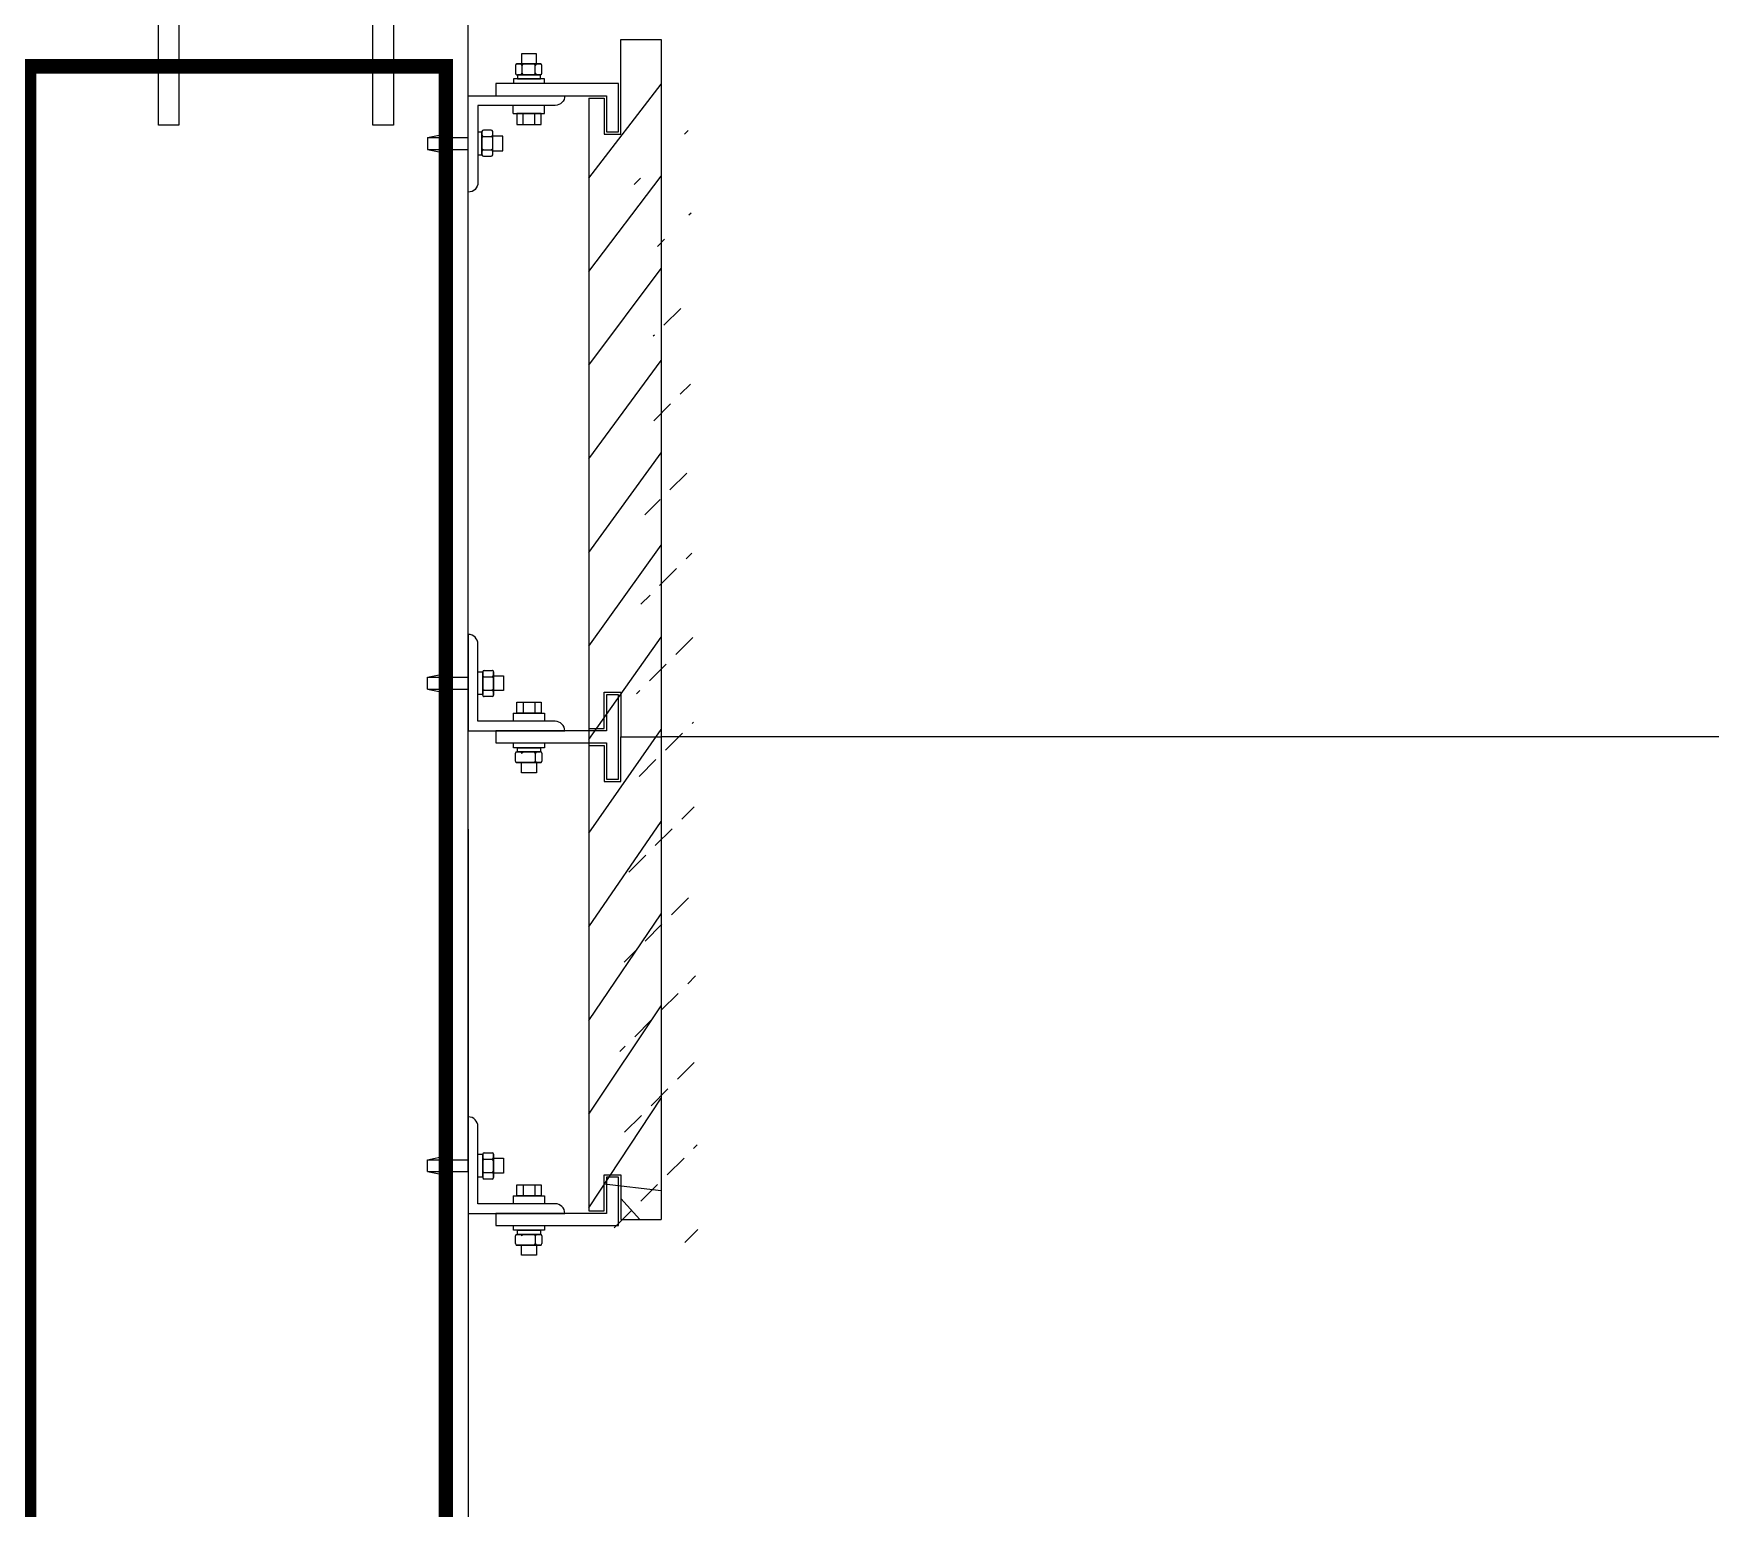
# Model space of a CAD drawing. Extents: x 343299501 to 344531018, y 671200678 to 672446893.
# Drawn here: x 344107964 to 344108659, y 672004779 to 672005390 of the extents above; entities that cross this region are included whole.
import ezdxf

# ---------------------------------------------------------------- set-up
doc = ezdxf.new("R2010")
doc.units = 0
doc.header["$LTSCALE"] = 10
doc.header["$MEASUREMENT"] = 0
for name, color, linetype in [('0-1', 1, 'Continuous'), ('0-4', 4, 'Continuous'), ('0-8', 8, 'Continuous'), ('00-设施', 6, 'Continuous')]:
    doc.layers.add(name, color=color, linetype=linetype)
doc.layers.add('REINL', color=1, linetype='Continuous', lineweight=0)

msp = doc.modelspace()

# ---------------------------------------------------------------- hatches: boundary and pattern name
at = {"layer": '0-8'}
h = msp.add_hatch(dxfattribs=at)
h.set_pattern_fill('天然石材', color=256, scale=5, style=0)
h.set_pattern_definition([(45, (725919.8383978605, 237440.8319313526), (-17.67767660073149, 17.6776766007315), []), (45, (725928.5320103765, 237431.8563638926), (-17.67767660073149, 17.6776766007315), [9.868425, -5.6391])])
h.paths.add_polyline_path([(344108193.9668114, 672004902.2018062), (344108200.2375998, 672004902.2018062), (344108200.2375999, 672004917.2018062), (344108207.2375999, 672004917.2018062), (344108207.2375999, 672004898.7018062), (344108223.9668114, 672004898.7018062), (344108223.9668115, 672005387.887547), (344108207.2375999, 672005387.8875471), (344108207.2375999, 672005334.2018062), (344108200.2375999, 672005334.2018063), (344108200.2375999, 672005349.2018062), (344108193.9668114, 672005349.2018062)])

# ---------------------------------------------------------------- linework, layer by layer
at = {"color": 4}
msp.add_line((344108143.9668115, 672005060.4348015), (344108143.9668115, 672003998.4348015), dxfattribs=at)
for points in [[(344108143.9668115, 672004918.7018062), (344108143.9668115, 672005448.7018062)], [(344108207.2375999, 672005387.8875471), (344108223.9668115, 672005387.8875471)], [(344108223.9668115, 672005387.8875471), (344108223.9668115, 672004898.7018062)], [(344108193.9668115, 672005363.5311669), (344108193.9668115, 672004946.2017825)], [(344108207.2376, 672005098.7018062), (344108223.9668115, 672005098.7018062)], [(344108193.9668115, 672005079.2018062), (344108193.9668115, 672004902.2018062)], [(344108143.9668115, 672004918.7018062), (344108143.9668115, 672004001.9023429)], [(344108207.2375999, 672004898.7018062), (344108223.9668115, 672004898.7018062)]]:
    msp.add_lwpolyline(points, dxfattribs=at)
at = {"color": 5}
for points in [[(344108015.5495924, 672005440.9635787), (344108024.0606727, 672005440.9635787), (344108024.0606727, 672005352.2958454), (344108015.5495924, 672005352.2958454)], [(344108104.4523667, 672005440.9635787), (344108112.963447, 672005440.9635787), (344108112.963447, 672005352.2958454), (344108104.4523667, 672005352.2958454)]]:
    msp.add_lwpolyline(points, close=True, dxfattribs=at)
msp.add_lwpolyline([(344111818.2404614, 672005098.7018062), (344108223.9668115, 672005098.7018062)], dxfattribs=at)
at = {"layer": '0-1'}
for points in [[(344108147.9668115, 672005328.5311669, -0.4142135623730951), (344108143.9668115, 672005324.5311669), (344108143.9668115, 672005324.5311669), (344108143.9668115, 672005364.5311669), (344108183.9668115, 672005364.5311669, -0.4142135623730728), (344108179.9668115, 672005360.5311669), (344108147.9668115, 672005360.5311669)], [(344108147.9668115, 672005137.2018062, 0.4142135623730951), (344108143.9668115, 672005141.2018063), (344108143.9668115, 672005141.2018063), (344108143.9668115, 672005101.2018063), (344108183.9668115, 672005101.2018062, 0.4142135623730728), (344108179.9668115, 672005105.2018062), (344108147.9668115, 672005105.2018063)], [(344108147.9668115, 672004937.2018062, 0.4142135623730951), (344108143.9668115, 672004941.2018062), (344108143.9668115, 672004941.2018062), (344108143.9668115, 672004901.2018062), (344108183.9668115, 672004901.2018062, 0.4142135623730728), (344108179.9668115, 672004905.2018062), (344108147.9668115, 672004905.2018062)]]:
    msp.add_lwpolyline(points, format="xyb", close=True, dxfattribs=at)
at = {"layer": '0-4'}
for points in [[(344108193.9668115, 672005363.5311669), (344108200.2375999, 672005363.5311669), (344108200.2375999, 672005348.5311669), (344108207.2375999, 672005348.5311669), (344108207.2375999, 672005387.8875471)], [(344108193.9668115, 672005102.2018062), (344108200.2376, 672005102.2018062), (344108200.2376, 672005117.2018062), (344108207.2376, 672005117.2018062), (344108207.2376, 672005098.7018062)], [(344108193.9668115, 672005095.2018062), (344108200.2376, 672005095.2018063), (344108200.2376, 672005080.2018062), (344108207.2376, 672005080.2018062), (344108207.2376, 672005098.7018062)], [(344108193.9668115, 672004902.2018062), (344108200.2375999, 672004902.2018062), (344108200.2375999, 672004917.2018062), (344108207.2375999, 672004917.2018062), (344108207.2375999, 672004898.7018062)]]:
    msp.add_lwpolyline(points, dxfattribs=at)
at = {"layer": '00-设施'}
for p, q in [((344108163.5434899, 672005377.0861359), (344108163.5434899, 672005373.8213676)), ((344108163.8626497, 672005377.6861359), (344108173.8313708, 672005377.6861359)), ((344108173.8313708, 672005377.6861359), (344108164.14349, 672005377.6861359)), ((344108166.0439503, 672005381.877151), (344108166.0439503, 672005377.6861359)), ((344108172.1794969, 672005381.877151), (344108166.0439503, 672005381.877151)), ((344108166.2507629, 672005373.8345554), (344108166.2507629, 672005377.072948)), ((344108171.7240978, 672005373.8345554), (344108171.7240978, 672005377.072948)), ((344108172.1794969, 672005377.6861359), (344108172.1794969, 672005381.877151)), ((344108173.8313708, 672005377.6861359), (344108174.1555369, 672005377.6861359)), ((344108174.4313708, 672005373.8213676), (344108174.4313708, 672005377.0861359)), ((344108162.7274058, 672005371.550482), (344108162.7274058, 672005369.5311669)), ((344108175.4960414, 672005371.550482), (344108162.7274058, 672005371.550482)), ((344108164.14349, 672005373.2213676), (344108173.8313708, 672005373.2213676)), ((344108172.0926757, 672005373.2213676), (344108165.9030066, 672005373.2213676)), ((344108175.4960414, 672005369.5311669), (344108175.4960414, 672005371.550482)), ((344108162.6335394, 672005357.2180259), (344108162.6335394, 672005360.5579866)), ((344108162.6335394, 672005357.2180259), (344108175.5899078, 672005357.2180259)), ((344108174.1548501, 672005357.2180259), (344108164.0685971, 672005357.2180259)), ((344108164.0685971, 672005357.2180259), (344108164.0685971, 672005352.6462826)), ((344108166.6681463, 672005352.6462826), (344108166.6681463, 672005357.2180259)), ((344108171.555301, 672005352.6462826), (344108171.555301, 672005357.2180259)), ((344108174.1548501, 672005352.6462826), (344108174.1548501, 672005357.2180259)), ((344108175.5899078, 672005357.2180259), (344108175.5899078, 672005360.5579866)), ((344108127.0819272, 672005347.1815766), (344108134.6681778, 672005348.7458496)), ((344108134.6681778, 672005348.7458496), (344108134.6681778, 672005347.1815766)), ((344108149.637697, 672005349.7062329), (344108149.637697, 672005340.018352)), ((344108149.637697, 672005341.757047), (344108149.637697, 672005347.9467162)), ((344108153.5024652, 672005350.3062329), (344108150.237697, 672005350.3062329)), ((344108150.2508849, 672005347.5989599), (344108153.4892774, 672005347.5989599)), ((344108154.1024653, 672005340.018352), (344108154.1024653, 672005349.7062329)), ((344108158.2934804, 672005347.8057725), (344108154.1024653, 672005347.8057725)), ((344108158.2934804, 672005341.6702259), (344108158.2934804, 672005347.8057725)), ((344108164.0685971, 672005352.6462826), (344108174.1548501, 672005352.6462826)), ((344108127.0819272, 672005347.1815766), (344108127.0819272, 672005342.2944218)), ((344108127.0819272, 672005347.1815766), (344108143.9668115, 672005347.1815766)), ((344108127.0819272, 672005342.2944218), (344108134.6681778, 672005340.7301488)), ((344108127.0819272, 672005342.2944218), (344108143.9668115, 672005342.2944218)), ((344108134.6681778, 672005340.7301488), (344108134.6681778, 672005342.2944218)), ((344108150.2508849, 672005342.125625), (344108153.4892774, 672005342.125625)), ((344108154.1024653, 672005341.6702259), (344108158.2934804, 672005341.6702259)), ((344108150.237697, 672005339.418352), (344108153.5024652, 672005339.418352)), ((344108127.0819273, 672005123.4385513), (344108134.668178, 672005125.0028244)), ((344108134.668178, 672005125.0028244), (344108134.6681778, 672005123.4385513)), ((344108149.9474964, 672005116.0267404), (344108149.9474964, 672005125.7146211)), ((344108150.5474963, 672005126.3146211), (344108153.8122647, 672005126.3146211)), ((344108154.4122647, 672005125.7146212), (344108154.4122646, 672005116.0267402)), ((344108154.4122647, 672005115.7458999), (344108154.4122647, 672005125.7146212)), ((344108127.0819273, 672005123.4385513), (344108143.9668115, 672005123.4385513)), ((344108127.0819273, 672005118.5513965), (344108127.0819273, 672005123.4385513)), ((344108127.0819273, 672005118.5513965), (344108143.9668115, 672005118.5513965)), ((344108127.0819273, 672005118.5513965), (344108134.668178, 672005116.9871235)), ((344108134.668178, 672005116.9871235), (344108134.6681778, 672005118.5513967)), ((344108149.9474964, 672005123.975926), (344108149.9474964, 672005117.7862569)), ((344108150.5606842, 672005123.6073481), (344108153.7990768, 672005123.6073483)), ((344108150.5606843, 672005118.1340133), (344108153.7990768, 672005118.1340132)), ((344108154.4122647, 672005124.0627474), (344108158.6032798, 672005124.0627472)), ((344108158.6032798, 672005124.0627472), (344108158.6032797, 672005117.9272007)), ((344108153.8122647, 672005115.4267403), (344108150.5474964, 672005115.4267402)), ((344108158.6032797, 672005117.9272007), (344108154.4122647, 672005117.9272004)), ((344108164.0685972, 672005113.0866905), (344108174.1548501, 672005113.0866905)), ((344108164.0685972, 672005108.5149472), (344108164.0685972, 672005113.0866905)), ((344108166.6681464, 672005113.0866905), (344108166.6681463, 672005108.5149473)), ((344108171.555301, 672005113.0866905), (344108171.5553011, 672005108.5149473)), ((344108174.1548501, 672005113.0866905), (344108174.1548501, 672005108.514947)), ((344108162.6335394, 672005108.5149473), (344108175.5899079, 672005108.5149473)), ((344108162.6335394, 672005108.5149473), (344108162.6335394, 672005105.1749865)), ((344108174.1548501, 672005108.514947), (344108164.0685972, 672005108.5149472)), ((344108175.5899079, 672005108.5149473), (344108175.5899079, 672005105.1749865)), ((344108162.7274059, 672005094.1824912), (344108162.7274059, 672005096.2018063)), ((344108175.4960414, 672005094.1824912), (344108162.7274059, 672005094.1824912)), ((344108163.5434901, 672005088.6468372), (344108163.5434899, 672005091.9116055)), ((344108164.14349, 672005092.5116056), (344108173.8313708, 672005092.5116055)), ((344108172.0926758, 672005092.5116056), (344108165.9030067, 672005092.5116055)), ((344108171.7240978, 672005091.8984178), (344108171.7240978, 672005088.6600252)), ((344108174.4313709, 672005091.9116055), (344108174.4313709, 672005088.6468374)), ((344108175.4960414, 672005096.2018063), (344108175.4960414, 672005094.1824912)), ((344108163.8626498, 672005088.0468372), (344108173.8313709, 672005088.0468372)), ((344108173.8313709, 672005088.0468372), (344108164.14349, 672005088.0468373)), ((344108166.0439504, 672005083.8558221), (344108166.0439504, 672005088.0468372)), ((344108172.179497, 672005083.8558222), (344108166.0439504, 672005083.8558221)), ((344108172.179497, 672005088.0468372), (344108172.179497, 672005083.8558222)), ((344108173.8313709, 672005088.0468372), (344108174.155537, 672005088.0468372)), ((344108127.0819272, 672004923.4385513), (344108134.6681778, 672004925.0028243)), ((344108134.6681778, 672004925.0028243), (344108134.6681778, 672004923.4385513)), ((344108149.9474964, 672004916.0267402), (344108149.9474964, 672004925.7146211)), ((344108149.9474964, 672004923.975926), (344108149.9474964, 672004917.7862569)), ((344108150.5474963, 672004926.3146211), (344108153.8122646, 672004926.3146211)), ((344108150.5606842, 672004923.6073481), (344108153.7990767, 672004923.6073481)), ((344108154.4122646, 672004925.7146211), (344108154.4122646, 672004916.0267402)), ((344108154.4122646, 672004915.7458999), (344108154.4122646, 672004925.7146211)), ((344108154.4122646, 672004924.0627472), (344108158.6032798, 672004924.0627472)), ((344108158.6032798, 672004924.0627472), (344108158.6032798, 672004917.9272006)), ((344108127.0819272, 672004923.4385513), (344108143.9668115, 672004923.4385513)), ((344108127.0819272, 672004918.5513965), (344108127.0819272, 672004923.4385513)), ((344108127.0819272, 672004918.5513965), (344108143.9668115, 672004918.5513965)), ((344108127.0819272, 672004918.5513965), (344108134.6681778, 672004916.9871235)), ((344108134.6681778, 672004916.9871235), (344108134.6681778, 672004918.5513965)), ((344108150.5606842, 672004918.1340132), (344108153.7990767, 672004918.1340132)), ((344108158.6032798, 672004917.9272006), (344108154.4122646, 672004917.9272006)), ((344108153.8122646, 672004915.4267402), (344108150.5474964, 672004915.4267402)), ((344108164.0685971, 672004913.0866904), (344108174.1548501, 672004913.0866905)), ((344108164.0685971, 672004908.5149472), (344108164.0685971, 672004913.0866904)), ((344108166.6681463, 672004913.0866905), (344108166.6681463, 672004908.5149472)), ((344108171.555301, 672004913.0866904), (344108171.555301, 672004908.5149472)), ((344108174.1548501, 672004913.0866905), (344108174.1548501, 672004908.5149472)), ((344108162.6335394, 672004908.5149472), (344108175.5899078, 672004908.5149472)), ((344108162.6335394, 672004908.5149472), (344108162.6335394, 672004905.1749865)), ((344108174.1548501, 672004908.5149472), (344108164.0685971, 672004908.5149472)), ((344108175.5899078, 672004908.5149472), (344108175.5899078, 672004905.1749865)), ((344108162.7274058, 672004894.1824911), (344108162.7274058, 672004896.2018062)), ((344108175.4960414, 672004896.2018062), (344108175.4960414, 672004894.1824911)), ((344108175.4960414, 672004894.1824911), (344108162.7274058, 672004894.1824911)), ((344108163.5434899, 672004888.6468372), (344108163.5434899, 672004891.9116055)), ((344108164.14349, 672004892.5116055), (344108173.8313708, 672004892.5116055)), ((344108172.0926757, 672004892.5116055), (344108165.9030066, 672004892.5116055)), ((344108171.7240978, 672004891.8984177), (344108171.7240978, 672004888.6600251)), ((344108174.4313708, 672004891.9116055), (344108174.4313708, 672004888.6468372)), ((344108163.8626497, 672004888.0468372), (344108173.8313708, 672004888.0468372)), ((344108173.8313708, 672004888.0468372), (344108164.14349, 672004888.0468372)), ((344108166.0439503, 672004883.8558221), (344108166.0439503, 672004888.0468372)), ((344108172.1794969, 672004883.8558221), (344108166.0439503, 672004883.8558221)), ((344108172.1794969, 672004888.0468372), (344108172.1794969, 672004883.8558221)), ((344108173.8313708, 672004888.0468372), (344108174.1555369, 672004888.0468372))]:
    msp.add_line(p, q, dxfattribs=at)
for points in [[(344108206.2375999, 672005369.5311669), (344108155.4542444, 672005369.5311669), (344108155.4542444, 672005364.5311669), (344108201.2375999, 672005364.5311669), (344108201.2375999, 672005349.5311669), (344108206.2375999, 672005349.5311669), (344108206.2375999, 672005369.5311669)], [(344108201.2376, 672005096.2018063), (344108201.2376, 672005081.2018062), (344108206.2376, 672005081.2018062), (344108206.2376, 672005116.2018063), (344108201.2376, 672005116.2018063), (344108201.2376, 672005101.2018063), (344108155.4542445, 672005101.2018062), (344108155.4542445, 672005096.2018062), (344108201.2376, 672005096.2018063)]]:
    msp.add_lwpolyline(points, dxfattribs=at)
for points in [[(344108173.8313708, 672005373.2213676), (344108164.3920764, 672005373.2213676), (344108164.3920764, 672005371.550482), (344108173.8313708, 672005371.550482)], [(344108149.637697, 672005340.018352), (344108149.637697, 672005349.4576464), (344108147.9668115, 672005349.4576464), (344108147.9668115, 672005340.018352)], [(344108149.9474964, 672005125.7146211), (344108149.9474964, 672005116.2753268), (344108147.9668115, 672005116.2753268), (344108147.9668115, 672005125.7146211)], [(344108173.8313708, 672005092.5116055), (344108164.3920765, 672005092.5116056), (344108164.3920765, 672005094.1824912), (344108173.8313709, 672005094.1824912)], [(344108149.9474964, 672004925.7146211), (344108149.9474964, 672004916.2753267), (344108147.9668115, 672004916.2753267), (344108147.9668115, 672004925.7146211)], [(344108206.2375999, 672004896.2018062), (344108206.2375999, 672004916.2018062), (344108201.2375999, 672004916.2018062), (344108201.2375999, 672004901.2018062), (344108155.4542444, 672004901.2018062), (344108155.4542444, 672004896.2018062)], [(344108173.8313708, 672004892.5116055), (344108164.3920764, 672004892.5116055), (344108164.3920764, 672004894.1824911), (344108173.8313708, 672004894.1824911)]]:
    msp.add_lwpolyline(points, close=True, dxfattribs=at)
for centre, radius, start, end in [((344108164.14349, 672005377.0861359), 0.6000000000000001, 90, 180), ((344108165.3642347, 672005376.813362), 0.9237516704571676, 16.32065926949032, 70.87646211417635), ((344108167.1372911, 672005376.813362), 0.9237516704571676, 109.1235378858236, 163.6793407305096), ((344108170.8375697, 672005376.813362), 0.9237516704571676, 16.32065926949032, 70.87646211417635), ((344108172.610626, 672005376.813362), 0.9237516704571676, 109.1235378858236, 163.6793407305096), ((344108173.8313708, 672005377.0861359), 0.6000000000000001, 0, 90), ((344108164.14349, 672005373.8213676), 0.6000000000000001, 180, 270), ((344108165.3642347, 672005374.0941415), 0.9237516704571676, 289.1235378858236, 343.6793407305097), ((344108167.1372911, 672005374.0941415), 0.9237516704571676, 196.3206592694903, 250.8764621141764), ((344108170.8375697, 672005374.0941415), 0.9237516704571676, 289.1235378858236, 343.6793407305097), ((344108172.610626, 672005374.0941415), 0.9237516704571676, 196.3206592694903, 250.8764621141764), ((344108173.8313708, 672005373.8213676), 0.6000000000000001, 270, 0), ((344108150.237697, 672005349.7062329), 0.6000000000000001, 90, 180), ((344108150.5104709, 672005348.485488), 0.9237516704571676, 199.1235390046033, 253.679340730494), ((344108150.5104709, 672005346.7124318), 0.9237516704571676, 106.320659269506, 160.8764609953967), ((344108153.2296914, 672005348.485488), 0.9237516704571676, 286.3206592695061, 340.8764609953967), ((344108153.2296914, 672005346.7124318), 0.9237516704571676, 19.12353900460329, 73.67934073049396), ((344108153.5024652, 672005349.7062329), 0.6000000000000001, 0, 90), ((344108150.5104709, 672005343.0121531), 0.9237516704571676, 199.1235390046033, 253.679340730494), ((344108150.5104709, 672005341.2390968), 0.9237516704571676, 106.320659269506, 160.8764609953967), ((344108153.2296914, 672005343.0121531), 0.9237516704571676, 286.3206592695061, 340.8764609953967), ((344108153.2296914, 672005341.2390968), 0.9237516704571676, 19.12353900460329, 73.67934073049396), ((344108150.237697, 672005340.018352), 0.6000000000000001, 180, 270), ((344108153.5024652, 672005340.018352), 0.6000000000000001, 270, 0), ((344108150.5474964, 672005125.7146212), 0.6000000000000001, 90, 179.9999931698108), ((344108153.8122647, 672005125.7146212), 0.6000000000000001, 359.9999931698109, 90), ((344108150.8202703, 672005124.4938763), 0.9237516704571676, 199.1235390046031, 253.679340730494), ((344108150.8202703, 672005122.7208201), 0.9237516704571676, 106.320659269506, 160.8764685674631), ((344108150.8202703, 672005119.0205415), 0.9237516704571676, 199.1235390046031, 253.679340730494), ((344108150.8202703, 672005117.247485), 0.9237516704571676, 106.320659269506, 160.8764685674631), ((344108153.5394908, 672005124.4938763), 0.9237516704571676, 286.3206592695061, 340.8764685674631), ((344108153.5394907, 672005122.72082), 0.9237516704571676, 19.12353900460309, 73.67934073049395), ((344108153.5394908, 672005119.0205415), 0.9237516704571676, 286.3206592695061, 340.8764685674631), ((344108153.5394908, 672005117.247485), 0.9237516704571676, 19.12353900460309, 73.67934073049395), ((344108150.5474964, 672005116.0267402), 0.6000000000000001, 179.9999931698108, 270), ((344108153.8122647, 672005116.0267402), 0.6000000000000001, 270, 359.9999931698109), ((344108164.14349, 672005091.9116055), 0.6000000000000001, 90, 179.9999931698108), ((344108165.3642347, 672005091.6388317), 0.9237516704571676, 16.32065926949615, 70.87646211417704), ((344108167.1372911, 672005091.6388317), 0.9237516704571676, 109.1235378858229, 163.6793407305039), ((344108170.8375696, 672005091.6388316), 0.9237516704571676, 16.32065926949615, 70.87646211417704), ((344108172.6106261, 672005091.6388317), 0.9237516704571676, 109.1235378858229, 163.6793407305039), ((344108173.8313709, 672005091.9116057), 0.6000000000000001, 359.9999931698109, 90), ((344108164.14349, 672005088.6468371), 0.6000000000000001, 179.9999931698108, 270), ((344108170.8375697, 672005088.9196112), 0.9237516704571676, 289.1235378858229, 343.6793407305038), ((344108172.6106261, 672005088.9196111), 0.9237516704571676, 196.3206592694962, 250.8764621141771), ((344108173.8313709, 672005088.6468374), 0.6000000000000001, 270, 359.9999931698109), ((344108150.5474963, 672004925.7146211), 0.6000000000000001, 90, 180), ((344108150.8202702, 672004924.4938763), 0.9237516704571676, 199.1235390046031, 253.679340730494), ((344108150.8202702, 672004922.72082), 0.9237516704571676, 106.320659269506, 160.8764609953969), ((344108153.5394907, 672004924.4938763), 0.9237516704571676, 286.3206592695061, 340.8764609953969), ((344108153.5394907, 672004922.72082), 0.9237516704571676, 19.12353900460311, 73.67934073049396), ((344108153.8122646, 672004925.7146211), 0.6000000000000001, 0, 90), ((344108150.8202702, 672004919.0205414), 0.9237516704571676, 199.1235390046031, 253.679340730494), ((344108150.8202702, 672004917.247485), 0.9237516704571676, 106.320659269506, 160.8764609953969), ((344108153.5394907, 672004919.0205414), 0.9237516704571676, 286.3206592695061, 340.8764609953969), ((344108153.5394907, 672004917.247485), 0.9237516704571676, 19.12353900460311, 73.67934073049396), ((344108150.5474964, 672004916.0267402), 0.6000000000000001, 180, 270), ((344108153.8122646, 672004916.0267402), 0.6000000000000001, 270, 0), ((344108164.14349, 672004891.9116055), 0.6000000000000001, 90, 180), ((344108165.3642347, 672004891.6388316), 0.9237516704571676, 16.32065926948993, 70.87646211417619), ((344108167.1372911, 672004891.6388316), 0.9237516704571676, 109.1235378858238, 163.67934073051), ((344108170.8375697, 672004891.6388316), 0.9237516704571676, 16.32065926948993, 70.87646211417619), ((344108172.610626, 672004891.6388316), 0.9237516704571676, 109.1235378858238, 163.67934073051), ((344108173.8313708, 672004891.9116055), 0.6000000000000001, 0, 90), ((344108164.14349, 672004888.6468372), 0.6000000000000001, 180, 270), ((344108170.8375697, 672004888.9196111), 0.9237516704571676, 289.1235378858239, 343.67934073051), ((344108172.610626, 672004888.9196111), 0.9237516704571676, 196.3206592694899, 250.8764621141762), ((344108173.8313708, 672004888.6468372), 0.6000000000000001, 270, 0)]:
    msp.add_arc(centre, radius, start, end, dxfattribs=at)
at = {"layer": 'REINL', "const_width": 6}
msp.add_lwpolyline([(344107844.7499616, 672003782.3179184), (344107961.9380575, 672003782.3179184), (344107961.9380575, 672005376.6911795), (344108134.6307666, 672005376.6911795), (344108134.6307666, 672003787.2669537), (344108272.0580081, 672003787.2669537)], dxfattribs=at)

doc.saveas('drawing.dxf')
